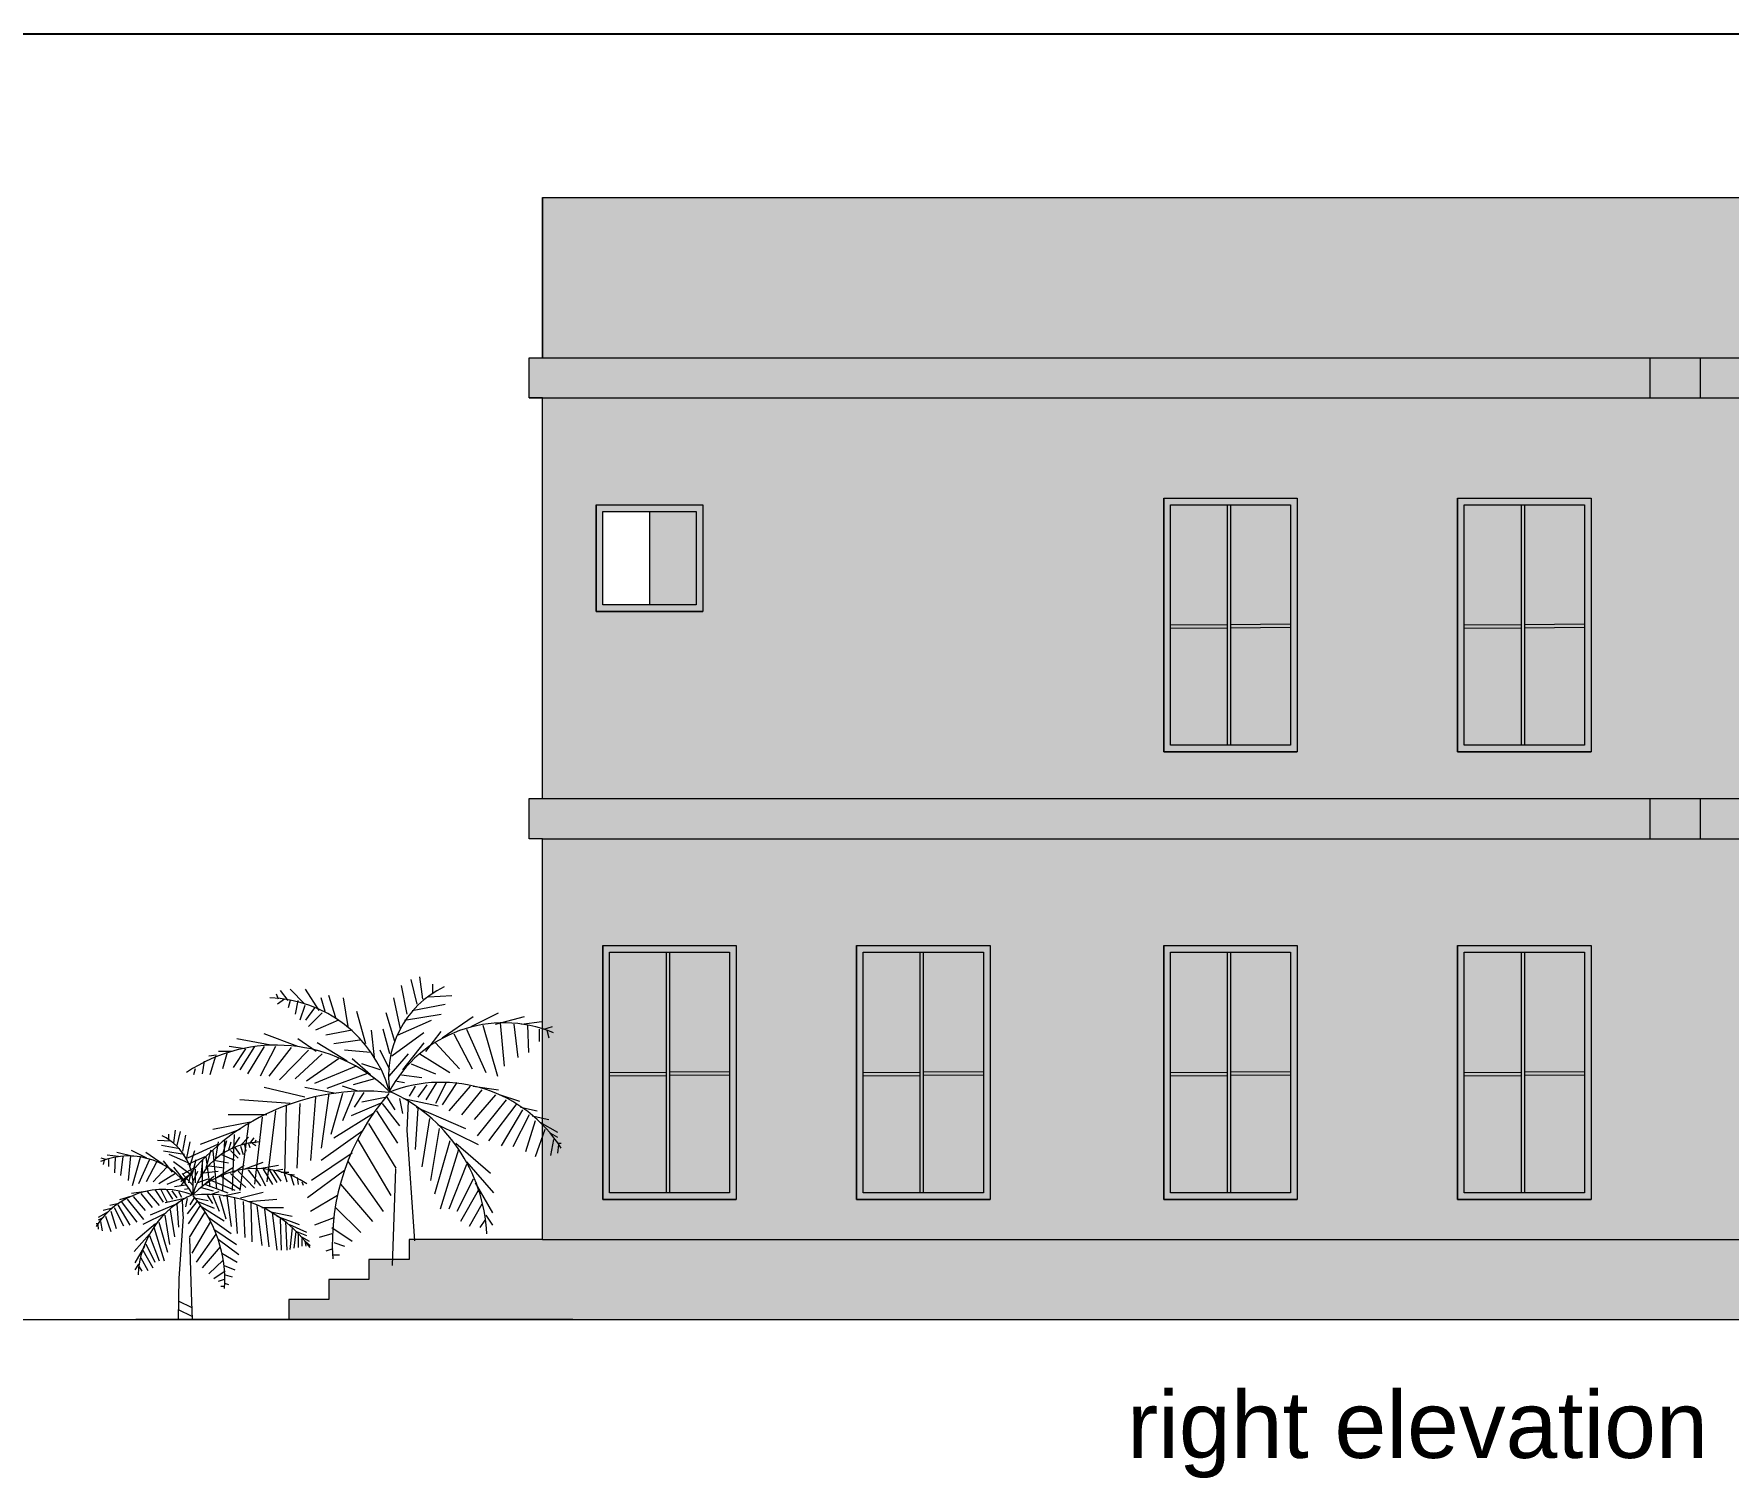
# Model space of a CAD drawing. Header units: inches. Extents: x -179 to 300, y 123 to 718.
# Drawn here: x 222.36 to 264.57, y 433.9 to 469.87 of the extents above; entities that cross this region are included whole.
import ezdxf

# ---------------------------------------------------------------- set-up
doc = ezdxf.new("R2010")
doc.units = ezdxf.units.IN
doc.header["$MEASUREMENT"] = 0
doc.layers.add('BN', color=1, linetype='Continuous')
doc.styles.get("Standard").update_dxf_attribs({"font": 'arial.ttf'})

msp = doc.modelspace()

# ---------------------------------------------------------------- hatches: boundary and pattern name
at = {"lineweight": 0, "true_color": 0xcecce6}
h = msp.add_hatch(color=254, dxfattribs=at)
h.dxf.hatch_style = 1
h.paths.add_polyline_path([(235.03753, 460.80732), (235.03753, 450.82387), (282.95806, 450.82387), (282.95806, 460.80732)])
h.paths.add_polyline_path([(250.51187, 458.31146), (253.83968, 458.31146), (253.83968, 451.98861), (250.51187, 451.98861)], flags=16)
h.paths.add_polyline_path([(250.67826, 458.14506), (253.67329, 458.14506), (253.67329, 452.155), (250.67826, 452.155)], flags=0)
h.paths.add_polyline_path([(239.03091, 455.48281), (236.36865, 455.48281), (236.36865, 458.14506), (239.03091, 458.14506)], flags=16)
h.paths.add_polyline_path([(238.86452, 455.6492), (236.53504, 455.6492), (236.53504, 457.97867), (238.86452, 457.97867)], flags=0)
h.paths.add_polyline_path([(257.83306, 458.31146), (261.16087, 458.31146), (261.16087, 451.98861), (257.83306, 451.98861)], flags=16)
h.paths.add_polyline_path([(257.99945, 458.14506), (260.99448, 458.14506), (260.99448, 452.155), (257.99945, 452.155)], flags=0)
h.paths.add_polyline_path([(265.22843, 458.14506), (267.89069, 458.14506), (267.89069, 455.48281), (265.22843, 455.48281)], flags=16)
h.paths.add_polyline_path([(265.39482, 457.97867), (267.72429, 457.97867), (267.72429, 455.6492), (265.39482, 455.6492)], flags=0)
h.paths.add_polyline_path([(277.79995, 458.31146), (281.12776, 458.31146), (281.12776, 451.98861), (277.79995, 451.98861)], flags=16)
h.paths.add_polyline_path([(277.96634, 458.14506), (280.96137, 458.14506), (280.96137, 452.155), (277.96634, 452.155)], flags=0)
h.paths.add_polyline_path([(235.03753, 465.79904), (235.03753, 461.80566), (282.95806, 461.80566), (282.95806, 465.79904)])
h.paths.add_polyline_path([(235.03753, 449.82553), (235.03753, 439.84208), (282.95806, 439.84208), (282.95806, 449.82553)])
h.paths.add_polyline_path([(246.18571, 447.16328), (246.18571, 440.84043), (242.85789, 440.84043), (242.85789, 447.16328)], flags=16)
h.paths.add_polyline_path([(246.01932, 446.99689), (246.01932, 441.00682), (243.02428, 441.00682), (243.02428, 446.99689)], flags=0)
h.paths.add_polyline_path([(250.51187, 447.16328), (253.83968, 447.16328), (253.83968, 440.84043), (250.51187, 440.84043)], flags=16)
h.paths.add_polyline_path([(250.67826, 446.99689), (253.67329, 446.99689), (253.67329, 441.00682), (250.67826, 441.00682)], flags=0)
h.paths.add_polyline_path([(239.86286, 447.16328), (239.86286, 440.84043), (236.53504, 440.84043), (236.53504, 447.16328)], flags=16)
h.paths.add_polyline_path([(239.69647, 446.99689), (239.69647, 441.00682), (236.70144, 441.00682), (236.70144, 446.99689)], flags=0)
h.paths.add_polyline_path([(257.83306, 447.16328), (261.16087, 447.16328), (261.16087, 440.84043), (257.83306, 440.84043)], flags=16)
h.paths.add_polyline_path([(257.99945, 446.99689), (260.99448, 446.99689), (260.99448, 441.00682), (257.99945, 441.00682)], flags=0)
h.paths.add_polyline_path([(265.22843, 447.16328), (267.89069, 447.16328), (267.89069, 444.50102), (265.22843, 444.50102)], flags=16)
h.paths.add_polyline_path([(265.39482, 446.99689), (267.72429, 446.99689), (267.72429, 444.66742), (265.39482, 444.66742)], flags=0)
h.paths.add_polyline_path([(277.79995, 447.16328), (281.12776, 447.16328), (281.12776, 440.84043), (277.79995, 440.84043)], flags=16)
h.paths.add_polyline_path([(277.96634, 446.99689), (280.96137, 446.99689), (280.96137, 441.00682), (277.96634, 441.00682)], flags=0)
at = {"lineweight": 0}
h = msp.add_hatch(dxfattribs=at)
h.set_pattern_fill('AR-B816C', color=34, scale=3.327815)
h.set_pattern_definition([(0, (663.195, -138.383), (26.6225, 26.6225), [51.9971, -1.248]), (0, (636.573, -137.136), (26.6225, 26.6225), [51.9971, -1.248]), (90, (663.195, -138.383), (-26.6225, 26.6225), [-27.8704, 25.3746]), (90, (661.947, -138.383), (-26.6225, 26.6225), [-27.8704, 25.3746])])
h.paths.add_polyline_path([(234.70475, 461.80566), (234.70475, 460.80732), (235.03753, 460.80732), (283.29084, 460.80732), (283.29084, 461.80566)])
h.paths.add_polyline_path([(283.29084, 449.82553), (283.29084, 450.82387), (234.70475, 450.82387), (234.70475, 449.82553), (235.03753, 449.82553)])
h = msp.add_hatch(dxfattribs=at)
h.set_pattern_fill('AR-B816C', color=34, scale=0.029285)
h.set_pattern_definition([(0, (663.19505, -138.38347), (0.23427816, 0.23427816), [0.45757453, -0.01098179]), (0, (662.96077, -138.37249), (0.23427816, 0.23427816), [0.45757453, -0.01098179]), (90, (663.19505, -138.38347), (-0.23427816, 0.23427816), [-0.24525995, 0.22329637]), (90, (663.18407, -138.38347), (-0.23427816, 0.23427816), [-0.24525995, 0.22329637])])
h.paths.add_polyline_path([(283.29084, 460.80732), (283.29084, 461.80566), (234.70475, 461.80566), (234.70475, 460.80732)])
h.paths.add_polyline_path([(283.29084, 449.82553), (283.29084, 450.82387), (234.70475, 450.82387), (234.70475, 449.82553), (235.03753, 449.82553)])
h = msp.add_hatch(color=34, dxfattribs=at)
h.dxf.hatch_style = 1
h.paths.add_polyline_path([(236.36865, 455.48281), (239.03091, 455.48281), (239.03091, 458.14506), (236.36865, 458.14506)])
h.paths.add_polyline_path([(236.53504, 455.6492), (238.86452, 455.6492), (238.86452, 457.97867), (236.53504, 457.97867)], flags=16)
h = msp.add_hatch(color=34, dxfattribs=at)
h.dxf.hatch_style = 1
h.paths.add_polyline_path([(253.83968, 458.31146), (250.51187, 458.31146), (250.51187, 451.98861), (253.83968, 451.98861)])
h.paths.add_polyline_path([(253.67329, 458.14506), (253.67329, 452.155), (250.67826, 452.155), (250.67826, 458.14506)], flags=16)
h.paths.add_polyline_path([(252.17577, 458.14506), (252.09258, 458.14506), (252.09258, 452.155), (252.17577, 452.155)], flags=0)
h.paths.add_polyline_path([(253.67329, 455.17462), (252.17577, 455.16233), (252.17577, 455.07913), (253.67329, 455.09142)], flags=0)
h.paths.add_polyline_path([(252.09258, 455.16164), (250.67826, 455.15003), (250.67826, 455.06683), (252.09258, 455.07845)], flags=0)
h = msp.add_hatch(color=34, dxfattribs=at)
h.dxf.hatch_style = 1
h.paths.add_polyline_path([(253.67329, 455.17462), (252.17577, 455.16233), (252.17577, 455.07913), (253.67329, 455.09142)])
h.paths.add_polyline_path([(252.17577, 458.14506), (252.09258, 458.14506), (252.09258, 452.155), (252.17577, 452.155)])
h.paths.add_polyline_path([(252.09258, 455.16164), (250.67826, 455.15003), (250.67826, 455.06683), (252.09258, 455.07845)])
h = msp.add_hatch(color=3, dxfattribs=at)
h.dxf.hatch_style = 1
h.set_gradient(color1=(173, 221, 247))
h.paths.add_polyline_path([(252.09258, 458.14506), (250.67826, 458.14506), (250.67826, 455.15003), (252.09258, 455.16164)])
h.paths.add_polyline_path([(253.67329, 458.14506), (252.17577, 458.14506), (252.17577, 455.16233), (253.67329, 455.17462)])
h.paths.add_polyline_path([(252.09258, 455.07845), (250.67826, 455.06683), (250.67826, 452.155), (252.09258, 452.155)])
h.paths.add_polyline_path([(253.67329, 455.09142), (252.17577, 455.07913), (252.17577, 452.155), (253.67329, 452.155)])
h = msp.add_hatch(color=34, dxfattribs=at)
h.dxf.hatch_style = 1
h.paths.add_polyline_path([(261.16087, 458.31146), (257.83306, 458.31146), (257.83306, 451.98861), (261.16087, 451.98861)])
h.paths.add_polyline_path([(260.99448, 458.14506), (260.99448, 452.155), (257.99945, 452.155), (257.99945, 458.14506)], flags=16)
h.paths.add_polyline_path([(259.49697, 458.14506), (259.41377, 458.14506), (259.41377, 452.155), (259.49697, 452.155)], flags=0)
h.paths.add_polyline_path([(260.99448, 455.17462), (259.49697, 455.16233), (259.49697, 455.07913), (260.99448, 455.09142)], flags=0)
h.paths.add_polyline_path([(259.41377, 455.16164), (257.99945, 455.15003), (257.99945, 455.06683), (259.41377, 455.07845)], flags=0)
h = msp.add_hatch(color=34, dxfattribs=at)
h.dxf.hatch_style = 1
h.paths.add_polyline_path([(260.99448, 455.17462), (259.49697, 455.16233), (259.49697, 455.07913), (260.99448, 455.09142)])
h.paths.add_polyline_path([(259.49697, 458.14506), (259.41377, 458.14506), (259.41377, 452.155), (259.49697, 452.155)])
h.paths.add_polyline_path([(259.41377, 455.16164), (257.99945, 455.15003), (257.99945, 455.06683), (259.41377, 455.07845)])
h = msp.add_hatch(color=3, dxfattribs=at)
h.dxf.hatch_style = 1
h.set_gradient(color1=(173, 221, 247))
h.paths.add_polyline_path([(259.41377, 458.14506), (257.99945, 458.14506), (257.99945, 455.15003), (259.41377, 455.16164)])
h.paths.add_polyline_path([(260.99448, 458.14506), (259.49697, 458.14506), (259.49697, 455.16233), (260.99448, 455.17462)])
h.paths.add_polyline_path([(259.41377, 455.07845), (257.99945, 455.06683), (257.99945, 452.155), (259.41377, 452.155)])
h.paths.add_polyline_path([(260.99448, 455.09142), (259.49697, 455.07913), (259.49697, 452.155), (260.99448, 452.155)])
h = msp.add_hatch(color=3, dxfattribs=at)
h.dxf.hatch_style = 1
h.set_gradient(color1=(173, 221, 247))
h.paths.add_polyline_path([(237.69978, 457.97867), (236.53504, 457.97867), (236.53504, 455.6492), (237.69978, 455.6492)], flags=16)
h.paths.add_polyline_path([(238.86452, 457.97867), (236.53504, 457.97867), (236.53504, 455.6492), (238.86452, 455.6492)])
h = msp.add_hatch(color=34, dxfattribs=at)
h.dxf.hatch_style = 1
h.paths.add_polyline_path([(239.86286, 447.16328), (236.53504, 447.16328), (236.53504, 440.84043), (239.86286, 440.84043)])
h.paths.add_polyline_path([(239.69647, 446.99689), (239.69647, 441.00682), (236.70144, 441.00682), (236.70144, 446.99689)], flags=16)
h.paths.add_polyline_path([(238.19895, 446.99689), (238.11576, 446.99689), (238.11576, 441.00682), (238.19895, 441.00682)], flags=0)
h.paths.add_polyline_path([(239.69647, 444.02644), (238.19895, 444.01415), (238.19895, 443.93095), (239.69647, 443.94325)], flags=0)
h.paths.add_polyline_path([(238.11576, 444.01346), (236.70144, 444.00185), (236.70144, 443.91865), (238.11576, 443.93027)], flags=0)
h = msp.add_hatch(color=34, dxfattribs=at)
h.dxf.hatch_style = 1
h.paths.add_polyline_path([(246.18571, 447.16328), (242.85789, 447.16328), (242.85789, 440.84043), (246.18571, 440.84043)])
h.paths.add_polyline_path([(246.01932, 446.99689), (246.01932, 441.00682), (243.02428, 441.00682), (243.02428, 446.99689)], flags=16)
h.paths.add_polyline_path([(244.5218, 446.99689), (244.43861, 446.99689), (244.43861, 441.00682), (244.5218, 441.00682)], flags=0)
h.paths.add_polyline_path([(246.01932, 444.02644), (244.5218, 444.01415), (244.5218, 443.93095), (246.01932, 443.94325)], flags=0)
h.paths.add_polyline_path([(244.43861, 444.01346), (243.02428, 444.00185), (243.02428, 443.91865), (244.43861, 443.93027)], flags=0)
h = msp.add_hatch(color=34, dxfattribs=at)
h.dxf.hatch_style = 1
h.paths.add_polyline_path([(253.83968, 447.16328), (250.51187, 447.16328), (250.51187, 440.84043), (253.83968, 440.84043)])
h.paths.add_polyline_path([(253.67329, 446.99689), (253.67329, 441.00682), (250.67826, 441.00682), (250.67826, 446.99689)], flags=16)
h.paths.add_polyline_path([(252.17577, 446.99689), (252.09258, 446.99689), (252.09258, 441.00682), (252.17577, 441.00682)], flags=0)
h.paths.add_polyline_path([(253.67329, 444.02644), (252.17577, 444.01415), (252.17577, 443.93095), (253.67329, 443.94325)], flags=0)
h.paths.add_polyline_path([(252.09258, 444.01346), (250.67826, 444.00185), (250.67826, 443.91865), (252.09258, 443.93027)], flags=0)
h = msp.add_hatch(color=34, dxfattribs=at)
h.dxf.hatch_style = 1
h.paths.add_polyline_path([(261.16087, 447.16328), (257.83306, 447.16328), (257.83306, 440.84043), (261.16087, 440.84043)])
h.paths.add_polyline_path([(260.99448, 446.99689), (260.99448, 441.00682), (257.99945, 441.00682), (257.99945, 446.99689)], flags=16)
h.paths.add_polyline_path([(259.49697, 446.99689), (259.41377, 446.99689), (259.41377, 441.00682), (259.49697, 441.00682)], flags=0)
h.paths.add_polyline_path([(260.99448, 444.02644), (259.49697, 444.01415), (259.49697, 443.93095), (260.99448, 443.94325)], flags=0)
h.paths.add_polyline_path([(259.41377, 444.01346), (257.99945, 444.00185), (257.99945, 443.91865), (259.41377, 443.93027)], flags=0)
h = msp.add_hatch(color=34, dxfattribs=at)
h.dxf.hatch_style = 1
h.paths.add_polyline_path([(239.69647, 444.02644), (238.19895, 444.01415), (238.19895, 443.93095), (239.69647, 443.94325)])
h.paths.add_polyline_path([(238.19895, 446.99689), (238.11576, 446.99689), (238.11576, 441.00682), (238.19895, 441.00682)])
h.paths.add_polyline_path([(238.11576, 444.01346), (236.70144, 444.00185), (236.70144, 443.91865), (238.11576, 443.93027)])
h = msp.add_hatch(color=3, dxfattribs=at)
h.dxf.hatch_style = 1
h.set_gradient(color1=(173, 221, 247))
h.paths.add_polyline_path([(238.11576, 446.99689), (236.70144, 446.99689), (236.70144, 444.00185), (238.11576, 444.01346)])
h.paths.add_polyline_path([(239.69647, 446.99689), (238.19895, 446.99689), (238.19895, 444.01415), (239.69647, 444.02644)])
h.paths.add_polyline_path([(238.11576, 443.93027), (236.70144, 443.91865), (236.70144, 441.00682), (238.11576, 441.00682)])
h.paths.add_polyline_path([(239.69647, 443.94325), (238.19895, 443.93095), (238.19895, 441.00682), (239.69647, 441.00682)])
h = msp.add_hatch(color=34, dxfattribs=at)
h.dxf.hatch_style = 1
h.paths.add_polyline_path([(246.01932, 444.02644), (244.5218, 444.01415), (244.5218, 443.93095), (246.01932, 443.94325)])
h.paths.add_polyline_path([(244.5218, 446.99689), (244.43861, 446.99689), (244.43861, 441.00682), (244.5218, 441.00682)])
h.paths.add_polyline_path([(244.43861, 444.01346), (243.02428, 444.00185), (243.02428, 443.91865), (244.43861, 443.93027)])
h = msp.add_hatch(color=3, dxfattribs=at)
h.dxf.hatch_style = 1
h.set_gradient(color1=(173, 221, 247))
h.paths.add_polyline_path([(244.43861, 446.99689), (243.02428, 446.99689), (243.02428, 444.00185), (244.43861, 444.01346)])
h.paths.add_polyline_path([(246.01932, 446.99689), (244.5218, 446.99689), (244.5218, 444.01415), (246.01932, 444.02644)])
h.paths.add_polyline_path([(244.43861, 443.93027), (243.02428, 443.91865), (243.02428, 441.00682), (244.43861, 441.00682)])
h.paths.add_polyline_path([(246.01932, 443.94325), (244.5218, 443.93095), (244.5218, 441.00682), (246.01932, 441.00682)])
h = msp.add_hatch(color=34, dxfattribs=at)
h.dxf.hatch_style = 1
h.paths.add_polyline_path([(253.67329, 444.02644), (252.17577, 444.01415), (252.17577, 443.93095), (253.67329, 443.94325)])
h.paths.add_polyline_path([(252.17577, 446.99689), (252.09258, 446.99689), (252.09258, 441.00682), (252.17577, 441.00682)])
h.paths.add_polyline_path([(252.09258, 444.01346), (250.67826, 444.00185), (250.67826, 443.91865), (252.09258, 443.93027)])
h = msp.add_hatch(color=3, dxfattribs=at)
h.dxf.hatch_style = 1
h.set_gradient(color1=(173, 221, 247))
h.paths.add_polyline_path([(252.09258, 446.99689), (250.67826, 446.99689), (250.67826, 444.00185), (252.09258, 444.01346)])
h.paths.add_polyline_path([(253.67329, 446.99689), (252.17577, 446.99689), (252.17577, 444.01415), (253.67329, 444.02644)])
h.paths.add_polyline_path([(252.09258, 443.93027), (250.67826, 443.91865), (250.67826, 441.00682), (252.09258, 441.00682)])
h.paths.add_polyline_path([(253.67329, 443.94325), (252.17577, 443.93095), (252.17577, 441.00682), (253.67329, 441.00682)])
h = msp.add_hatch(color=34, dxfattribs=at)
h.dxf.hatch_style = 1
h.paths.add_polyline_path([(260.99448, 444.02644), (259.49697, 444.01415), (259.49697, 443.93095), (260.99448, 443.94325)])
h.paths.add_polyline_path([(259.49697, 446.99689), (259.41377, 446.99689), (259.41377, 441.00682), (259.49697, 441.00682)])
h.paths.add_polyline_path([(259.41377, 444.01346), (257.99945, 444.00185), (257.99945, 443.91865), (259.41377, 443.93027)])
h = msp.add_hatch(color=3, dxfattribs=at)
h.dxf.hatch_style = 1
h.set_gradient(color1=(173, 221, 247))
h.paths.add_polyline_path([(259.41377, 446.99689), (257.99945, 446.99689), (257.99945, 444.00185), (259.41377, 444.01346)])
h.paths.add_polyline_path([(260.99448, 446.99689), (259.49697, 446.99689), (259.49697, 444.01415), (260.99448, 444.02644)])
h.paths.add_polyline_path([(259.41377, 443.93027), (257.99945, 443.91865), (257.99945, 441.00682), (259.41377, 441.00682)])
h.paths.add_polyline_path([(260.99448, 443.94325), (259.49697, 443.93095), (259.49697, 441.00682), (260.99448, 441.00682)])
at = {"lineweight": 0, "true_color": 0xcecce6}
h = msp.add_hatch(color=254, dxfattribs=at)
h.dxf.hatch_style = 1
h.paths.add_polyline_path([(282.95806, 437.84539), (282.95806, 439.84208), (235.03753, 439.84208), (231.70971, 439.84208), (231.70971, 439.34291), (230.71137, 439.34291), (230.71137, 438.84374), (229.71302, 438.84374), (229.71302, 438.34457), (228.71468, 438.34457), (228.71468, 437.84539)])

# ---------------------------------------------------------------- linework, layer by layer
at = {"color": 240, "true_color": 0xed1f24}
msp.add_line((144.85777, 469.87186), (299.89484, 469.87186), dxfattribs=at)
at = {"color": 40, "lineweight": 0, "true_color": 0xf8d731}
for p, q in [((235.03753, 461.80566), (235.03753, 465.79904)), ((235.03753, 465.79904), (235.03753, 461.80566)), ((235.03753, 450.82387), (235.03753, 460.80732)), ((236.36865, 458.14506), (236.36865, 455.48281)), ((239.03091, 458.14506), (239.03091, 455.48281)), ((250.51187, 458.31146), (250.51187, 451.98861)), ((253.83968, 458.31146), (253.83968, 451.98861)), ((257.83306, 458.31146), (257.83306, 451.98861)), ((261.16087, 458.31146), (261.16087, 451.98861)), ((235.03753, 439.84208), (235.03753, 449.82553)), ((236.53504, 447.16328), (236.53504, 440.84043)), ((239.86286, 447.16328), (239.86286, 440.84043)), ((242.85789, 447.16328), (242.85789, 440.84043)), ((246.18571, 447.16328), (246.18571, 440.84043)), ((250.51187, 447.16328), (250.51187, 440.84043)), ((253.83968, 447.16328), (253.83968, 440.84043)), ((257.83306, 447.16328), (257.83306, 440.84043)), ((261.16087, 447.16328), (261.16087, 440.84043))]:
    msp.add_line(p, q, dxfattribs=at)
at = {"color": 3, "lineweight": 0}
for p, q in [((235.03753, 465.79904), (282.95806, 465.79904)), ((234.70475, 460.80732), (234.70475, 461.80566)), ((234.70475, 461.80566), (283.29084, 461.80566)), ((234.70475, 460.80732), (283.29084, 460.80732)), ((235.03753, 460.80732), (234.70475, 460.80732)), ((235.03753, 460.80732), (283.29084, 460.80732)), ((236.36865, 458.14506), (239.03091, 458.14506)), ((250.51187, 458.31146), (253.83968, 458.31146)), ((257.83306, 458.31146), (261.16087, 458.31146)), ((237.69978, 457.97867), (237.69978, 455.6492)), ((236.36865, 455.48281), (239.03091, 455.48281)), ((250.51187, 451.98861), (253.83968, 451.98861)), ((257.83306, 451.98861), (261.16087, 451.98861)), ((234.70475, 449.82553), (234.70475, 450.82387)), ((234.70475, 450.82387), (283.29084, 450.82387)), ((235.03753, 449.82553), (234.70475, 449.82553)), ((235.03753, 449.82553), (283.29084, 449.82553)), ((235.03753, 449.82553), (283.29084, 449.82553)), ((236.53504, 447.16328), (239.86286, 447.16328)), ((242.85789, 447.16328), (246.18571, 447.16328)), ((250.51187, 447.16328), (253.83968, 447.16328)), ((257.83306, 447.16328), (261.16087, 447.16328)), ((236.53504, 440.84043), (239.86286, 440.84043)), ((242.85789, 440.84043), (246.18571, 440.84043)), ((250.51187, 440.84043), (253.83968, 440.84043)), ((257.83306, 440.84043), (261.16087, 440.84043)), ((235.03753, 439.84208), (231.70971, 439.84208)), ((231.70971, 439.84208), (231.70971, 439.34291)), ((235.03753, 439.84208), (282.95806, 439.84208)), ((231.70971, 439.34291), (230.71137, 439.34291)), ((230.71137, 439.34291), (230.71137, 438.84374)), ((230.71137, 438.84374), (229.71302, 438.84374)), ((229.71302, 438.84374), (229.71302, 438.34457)), ((229.71302, 438.34457), (228.71468, 438.34457)), ((228.71468, 438.34457), (228.71468, 437.84539)), ((144.85777, 437.84539), (299.89484, 437.84539))]:
    msp.add_line(p, q, dxfattribs=at)
at = {"color": 18, "lineweight": 0, "true_color": 0x000000}
for p, q in [((252.09258, 458.14506), (252.09258, 452.155)), ((252.17577, 458.14506), (252.17577, 452.155)), ((259.41377, 458.14506), (259.41377, 452.155)), ((259.49697, 458.14506), (259.49697, 452.155)), ((250.67826, 455.15003), (252.09258, 455.16164)), ((250.67894, 455.06684), (252.09258, 455.07845)), ((252.17577, 455.16233), (253.67329, 455.17462)), ((252.17577, 455.07913), (253.67397, 455.09143)), ((257.99945, 455.15003), (259.41377, 455.16164)), ((258.00013, 455.06684), (259.41377, 455.07845)), ((259.49697, 455.16233), (260.99448, 455.17462)), ((259.49697, 455.07913), (260.99517, 455.09143)), ((238.11576, 446.99689), (238.11576, 441.00682)), ((238.19895, 446.99689), (238.19895, 441.00682)), ((244.43861, 446.99689), (244.43861, 441.00682)), ((244.5218, 446.99689), (244.5218, 441.00682)), ((252.09258, 446.99689), (252.09258, 441.00682)), ((252.17577, 446.99689), (252.17577, 441.00682)), ((259.41377, 446.99689), (259.41377, 441.00682)), ((259.49697, 446.99689), (259.49697, 441.00682)), ((236.70144, 444.00185), (238.11576, 444.01346)), ((236.70212, 443.91866), (238.11576, 443.93027)), ((238.19895, 444.01415), (239.69647, 444.02644)), ((238.19895, 443.93095), (239.69715, 443.94325)), ((243.02428, 444.00185), (244.43861, 444.01346)), ((243.02497, 443.91866), (244.43861, 443.93027)), ((244.5218, 444.01415), (246.01932, 444.02644)), ((244.5218, 443.93095), (246.02, 443.94325)), ((250.67826, 444.00185), (252.09258, 444.01346)), ((250.67894, 443.91866), (252.09258, 443.93027)), ((252.17577, 444.01415), (253.67329, 444.02644)), ((252.17577, 443.93095), (253.67397, 443.94325)), ((257.99945, 444.00185), (259.41377, 444.01346)), ((258.00013, 443.91866), (259.41377, 443.93027)), ((259.49697, 444.01415), (260.99448, 444.02644)), ((259.49697, 443.93095), (260.99517, 443.94325))]:
    msp.add_line(p, q, dxfattribs=at)
at = {"color": 3, "lineweight": 0}
for points in [[(236.36865, 458.14506), (239.03091, 458.14506), (239.03091, 455.48281), (236.36865, 455.48281)], [(236.53504, 457.97867), (238.86452, 457.97867), (238.86452, 455.6492), (236.53504, 455.6492)]]:
    msp.add_lwpolyline(points, close=True, dxfattribs=at)
at = {"color": 34, "lineweight": 0}
for points in [[(250.51187, 458.31146), (253.83968, 458.31146), (253.83968, 451.98861), (250.51187, 451.98861)], [(250.67826, 458.14506), (253.67329, 458.14506), (253.67329, 452.155), (250.67826, 452.155)], [(257.83306, 458.31146), (261.16087, 458.31146), (261.16087, 451.98861), (257.83306, 451.98861)], [(257.99945, 458.14506), (260.99448, 458.14506), (260.99448, 452.155), (257.99945, 452.155)], [(236.53504, 447.16328), (239.86286, 447.16328), (239.86286, 440.84043), (236.53504, 440.84043)], [(242.85789, 447.16328), (246.18571, 447.16328), (246.18571, 440.84043), (242.85789, 440.84043)], [(250.51187, 447.16328), (253.83968, 447.16328), (253.83968, 440.84043), (250.51187, 440.84043)], [(257.83306, 447.16328), (261.16087, 447.16328), (261.16087, 440.84043), (257.83306, 440.84043)], [(236.70144, 446.99689), (239.69647, 446.99689), (239.69647, 441.00682), (236.70144, 441.00682)], [(243.02428, 446.99689), (246.01932, 446.99689), (246.01932, 441.00682), (243.02428, 441.00682)], [(250.67826, 446.99689), (253.67329, 446.99689), (253.67329, 441.00682), (250.67826, 441.00682)], [(257.99945, 446.99689), (260.99448, 446.99689), (260.99448, 441.00682), (257.99945, 441.00682)]]:
    msp.add_lwpolyline(points, close=True, dxfattribs=at)
at = {"layer": 'BN', "color": 3, "lineweight": 0}
for p, q in [((231.66731, 445.45565), (231.52267, 446.16697)), ((231.90853, 445.70312), (231.76377, 446.32159)), ((232.05329, 445.82679), (231.98091, 446.38336)), ((232.29452, 446.1978), (232.29452, 445.9814)), ((228.45913, 445.82679), (228.41096, 445.95046)), ((228.60389, 445.82679), (228.43504, 445.70312)), ((228.70035, 445.79584), (228.50742, 446.04318)), ((228.74865, 445.79584), (228.70035, 445.61027)), ((229.11042, 445.70312), (228.74865, 446.07413)), ((228.94158, 445.79584), (228.8692, 445.45565)), ((229.4722, 445.5485), (229.13451, 446.07413)), ((229.61696, 445.51755), (229.52049, 445.85773)), ((229.88239, 445.36293), (229.71355, 445.91951)), ((230.19587, 445.14641), (230.07532, 445.85773)), ((231.49846, 445.08452), (231.32962, 445.85773)), ((232.19805, 445.88856), (232.77697, 445.91951)), ((229.11042, 445.67217), (228.98987, 445.30103)), ((229.35165, 445.61027), (229.13451, 445.30103)), ((229.54458, 445.4866), (229.20689, 445.14641)), ((230.63015, 444.71351), (230.41301, 445.51755)), ((231.35383, 444.77528), (231.13669, 445.4866)), ((231.59493, 445.30103), (232.51166, 445.45565)), ((231.78798, 445.5485), (232.60812, 445.70312)), ((232.53574, 444.86813), (233.30759, 445.39388)), ((233.25942, 445.14641), (233.9348, 445.4866)), ((233.86242, 445.20831), (234.58609, 445.39388)), ((228.94158, 444.65161), (228.09735, 444.96085)), ((229.95465, 445.30103), (229.37573, 445.05369)), ((230.29234, 445.05369), (229.64104, 444.9299)), ((230.84717, 444.37332), (230.77479, 445.05369)), ((231.23315, 444.46604), (231.06431, 445.08452)), ((232.07738, 444.9918), (231.28145, 444.40427)), ((231.42608, 444.9299), (232.27043, 445.30103)), ((232.12567, 444.52794), (232.51166, 445.02274)), ((232.82526, 444.96085), (233.2835, 444.09503)), ((233.13874, 445.08452), (233.62119, 444.00219)), ((233.54881, 445.17736), (233.91071, 443.90947)), ((233.98309, 445.23914), (234.07956, 444.15681)), ((234.32078, 445.20831), (234.41725, 444.37332)), ((234.51371, 445.20831), (235.02025, 445.27008)), ((234.65847, 445.17736), (234.68256, 444.49699)), ((234.94799, 445.08452), (234.94799, 444.77528)), ((235.06854, 445.08452), (235.28568, 445.14641)), ((235.14092, 445.05369), (235.18909, 444.86813)), ((227.3013, 444.52794), (226.96361, 444.52794)), ((227.18062, 444.49699), (227.06007, 444.09503)), ((227.6149, 444.58984), (227.22892, 444.65161)), ((227.63899, 444.58984), (227.32538, 444.12598)), ((228.2662, 444.68256), (227.42185, 444.83718)), ((227.85613, 444.65161), (227.49423, 444.06408)), ((228.09735, 444.65161), (227.68728, 443.97124)), ((228.38675, 444.65161), (228.00076, 443.90947)), ((228.77273, 444.62066), (228.2179, 443.90947)), ((229.20689, 444.55889), (228.48321, 443.81662)), ((229.39994, 444.52794), (228.94158, 444.83718)), ((230.17179, 444.2806), (229.42403, 444.74446)), ((230.48539, 444.80623), (229.8341, 444.71351)), ((230.7507, 444.49699), (230.09941, 444.55889)), ((231.23315, 444.06408), (230.99193, 444.55889)), ((232.07738, 444.74446), (231.54676, 444.06408)), ((232.3669, 444.74446), (232.9699, 444.09503)), ((226.38469, 444.09503), (226.3364, 443.94041)), ((226.60171, 444.2806), (226.55354, 443.97124)), ((226.91531, 444.43522), (226.72238, 444.40427)), ((226.89123, 444.40427), (226.74647, 443.94041)), ((229.54458, 444.46604), (228.8692, 443.84757)), ((229.95465, 444.34237), (229.15872, 443.7858)), ((230.38893, 444.15681), (229.35165, 443.7239)), ((230.7507, 443.94041), (230.29234, 444.34237)), ((230.99193, 444.06408), (230.53369, 444.2187)), ((231.69152, 444.46604), (231.20907, 443.90947)), ((231.76377, 444.2187), (232.3669, 443.97124)), ((231.98091, 444.46604), (232.72867, 444.00219)), ((229.11042, 443.38371), (228.09735, 443.63118)), ((229.88239, 443.47656), (229.11042, 443.63118)), ((230.65424, 443.97124), (229.66525, 443.60023)), ((230.4371, 443.53833), (230.05124, 443.662)), ((230.84717, 443.84757), (230.31655, 443.69295)), ((231.402, 443.7858), (231.59493, 443.75485)), ((231.52267, 443.94041), (232.02921, 443.87852)), ((231.86036, 443.662), (231.7156, 443.41466)), ((232.14976, 443.69295), (231.93262, 443.38371)), ((232.39098, 443.75485), (232.12567, 443.32194)), ((232.63221, 443.75485), (232.3669, 443.22909)), ((232.89752, 443.75485), (232.53574, 443.19815)), ((233.23521, 443.662), (232.70459, 443.04353)), ((233.30759, 443.662), (233.9348, 443.56928)), ((228.74865, 443.22909), (227.49423, 443.32194)), ((228.98987, 443.22909), (228.91749, 441.62101)), ((229.37573, 443.38371), (229.25518, 441.80658)), ((229.71355, 443.47656), (229.52049, 442.11582)), ((230.05124, 443.47656), (229.76172, 442.456)), ((230.34063, 443.50738), (230.05124, 442.79619)), ((230.99193, 443.22909), (230.26825, 442.91986)), ((230.58186, 443.50738), (230.34063, 443.13637)), ((231.16077, 443.38371), (230.53369, 443.26004)), ((231.04022, 443.22909), (231.47438, 442.67252)), ((231.16077, 443.38371), (231.35383, 443.07448)), ((231.47438, 443.35276), (231.54676, 442.98175)), ((231.57084, 443.35276), (232.43928, 443.16732)), ((231.69152, 443.29099), (231.65508, 442.56807)), ((233.52473, 443.56928), (233.01819, 442.95081)), ((233.86242, 443.44561), (233.3318, 442.82714)), ((234.12785, 443.32194), (233.40405, 442.42505)), ((234.39316, 443.22909), (233.69357, 442.30138)), ((233.98309, 443.44561), (234.46554, 443.29099)), ((228.16961, 442.95081), (227.20483, 442.95081)), ((228.04906, 442.88891), (227.85613, 441.21905)), ((228.38675, 443.04353), (228.16961, 441.28082)), ((228.65206, 443.16732), (228.60389, 441.43544)), ((230.82308, 442.98175), (229.8341, 442.36328)), ((230.89546, 443.04353), (231.42608, 442.23949)), ((231.93262, 443.10542), (231.86036, 442.08487)), ((231.88445, 443.13637), (233.11466, 442.61062)), ((232.22214, 442.85796), (232.02921, 441.65196)), ((234.5378, 443.07448), (234.00718, 442.17771)), ((234.70664, 442.95081), (234.2967, 442.14676)), ((234.48963, 443.13637), (234.8997, 443.04353)), ((234.8514, 442.79619), (234.61018, 442.02309)), ((234.77902, 442.91986), (235.18909, 442.82714)), ((225.71829, 442.46198), (225.71829, 442.34026)), ((225.85398, 442.25329), (225.89469, 442.56637)), ((225.93541, 442.18373), (226.01683, 442.53162)), ((226.07109, 442.04453), (226.15245, 442.44465)), ((227.49423, 442.57967), (226.50524, 442.20854)), ((227.75966, 442.76524), (226.81885, 442.57967)), ((227.34947, 442.456), (227.3013, 441.06443)), ((227.30584, 442.09675), (227.49579, 442.39242)), ((227.71137, 442.73429), (227.49423, 441.06443)), ((227.50934, 442.18373), (227.71284, 442.39242)), ((227.74001, 442.23588), (227.84853, 442.37501)), ((230.55777, 442.54872), (229.52049, 441.80658)), ((230.70253, 442.73429), (231.37791, 441.62101)), ((232.46336, 442.61062), (232.24622, 441.31177)), ((232.41507, 442.70334), (233.42826, 442.20854)), ((235.09263, 442.57967), (234.8514, 441.8993)), ((234.97208, 442.76524), (235.40623, 442.5179)), ((235.23739, 442.48695), (235.40623, 442.3941)), ((224.83635, 441.9054), (224.42928, 442.00978)), ((225.17553, 441.87058), (224.79563, 442.06194)), ((225.5826, 441.71405), (225.14844, 442.00978)), ((225.77255, 442.28804), (225.44691, 442.30545)), ((226.00321, 442.09675), (225.54189, 442.18373)), ((226.11181, 441.95756), (225.59615, 442.04453)), ((226.20678, 441.74879), (225.73184, 441.95756)), ((226.16607, 441.83577), (226.26105, 442.2707)), ((226.9394, 442.20854), (226.19164, 441.86848)), ((226.24743, 441.66182), (226.36957, 442.06194)), ((226.65449, 441.62707), (226.77664, 442.07935)), ((226.81885, 442.05392), (226.91531, 441.09526)), ((226.89878, 441.87058), (226.96659, 442.2707)), ((227.03447, 441.95756), (227.36011, 441.81843)), ((227.10837, 442.33233), (227.06007, 441.06443)), ((227.07511, 441.99237), (227.17008, 442.30545)), ((227.22442, 442.07935), (227.27868, 442.2707)), ((227.26513, 442.06194), (227.45508, 441.87058)), ((227.37365, 442.1315), (227.49579, 441.95756)), ((227.50934, 442.16632), (227.57715, 441.95756)), ((227.60432, 442.23588), (227.64503, 442.04453)), ((227.71284, 442.23588), (227.74001, 442.1315)), ((227.79427, 442.25329), (227.88924, 442.18373)), ((227.8757, 442.25329), (227.90279, 442.32286)), ((230.29234, 441.99215), (229.27927, 441.31177)), ((230.4371, 442.33233), (231.25724, 440.94064)), ((232.72867, 442.30138), (232.34281, 440.97159)), ((232.94581, 442.08487), (232.48745, 440.60058)), ((232.87343, 442.23949), (233.74187, 441.49734)), ((235.30977, 442.33233), (235.23739, 441.93025)), ((235.43032, 442.20854), (235.40623, 441.99215)), ((235.43032, 442.23949), (235.5027, 442.23949)), ((224.1579, 441.83577), (224.03576, 441.87058)), ((224.11719, 441.81843), (224.09009, 441.71405)), ((224.46999, 441.9054), (224.18507, 441.94015)), ((224.22571, 441.83577), (224.22571, 441.66182)), ((224.38856, 441.88799), (224.37502, 441.50528)), ((224.57851, 441.9054), (224.52425, 441.43572)), ((224.76847, 441.92274), (224.7142, 441.31393)), ((225.01275, 441.88799), (224.80918, 441.1748)), ((225.24341, 441.83577), (224.97203, 441.22695)), ((225.41974, 441.7662), (225.16198, 441.27918)), ((225.67758, 441.64448), (225.33839, 441.27918)), ((225.81326, 441.52269), (225.59615, 441.80102)), ((225.84043, 441.78361), (226.28814, 441.45313)), ((225.84043, 441.64448), (226.1389, 441.26177)), ((226.40878, 441.65196), (226.07109, 441.46639)), ((226.62592, 441.8993), (226.19164, 441.71386)), ((226.31531, 441.48787), (226.41028, 441.83577)), ((226.31531, 441.26177), (226.451, 441.5401)), ((226.38469, 441.59006), (226.38469, 441.24988)), ((226.53242, 441.43572), (226.57314, 441.81843)), ((226.55354, 441.80658), (226.55354, 441.1881)), ((226.58668, 441.50528), (226.95304, 441.5401)), ((226.65, 441.8993), (226.74647, 441.15715)), ((226.73592, 441.67923), (227.10228, 441.62707)), ((226.84451, 441.81843), (227.21087, 441.74879)), ((226.91232, 441.38356), (227.33294, 441.64448)), ((227.34649, 441.52269), (227.60432, 441.69664)), ((227.45508, 441.5401), (227.86215, 441.12257)), ((227.60432, 441.59226), (228.07919, 441.7662)), ((227.69929, 441.57485), (228.01138, 441.1748)), ((227.91641, 441.59226), (228.13353, 441.1748)), ((227.98422, 441.60966), (228.45917, 441.69664)), ((228.07919, 441.59226), (228.30986, 441.20955)), ((228.21488, 441.59226), (228.41845, 441.26177)), ((228.33702, 441.55751), (228.51343, 441.29659)), ((228.35057, 441.55751), (228.56769, 441.59226)), ((228.52697, 441.52269), (228.71693, 441.52269)), ((230.09941, 441.55924), (229.1828, 440.87887)), ((230.19587, 441.77563), (231.06431, 440.53868)), ((233.13874, 441.71386), (232.70459, 440.60058)), ((233.13874, 441.77563), (233.81425, 441.00254)), ((225.89469, 441.48787), (225.47408, 441.22695)), ((226.01683, 441.34874), (225.67758, 441.20955)), ((226.15245, 441.19221), (225.86753, 441.15739)), ((226.21585, 441.43544), (226.02279, 441.28082)), ((226.05748, 441.48787), (226.32885, 441.1748)), ((226.22033, 441.10523), (226.11181, 441.08783)), ((226.26402, 441.46639), (226.21585, 441.24988)), ((226.451, 441.26177), (226.70876, 441.34874)), ((226.53242, 441.13998), (226.8309, 441.05301)), ((226.58668, 441.19221), (226.84451, 441.41831)), ((226.64095, 441.20955), (227.19725, 441.00085)), ((226.79018, 441.31393), (227.37365, 441.07042)), ((227.03447, 441.41831), (227.48218, 441.10523)), ((227.26513, 441.48787), (227.64503, 441.13998)), ((228.59485, 441.50528), (228.66266, 441.27918)), ((228.74409, 441.47054), (228.85261, 441.45313)), ((228.75764, 441.45313), (228.83907, 441.19221)), ((228.92049, 441.38356), (228.94759, 441.20955)), ((229.04257, 441.27918), (229.06973, 441.19221)), ((230.00294, 441.21905), (230.799, 440.29134)), ((233.30759, 441.34272), (232.89752, 440.53868)), ((233.35588, 441.24988), (233.79004, 440.50773)), ((224.48354, 440.73993), (224.25288, 440.68771)), ((224.45644, 440.70512), (224.75492, 440.20069)), ((224.76847, 440.91388), (224.49709, 440.82691)), ((224.5378, 440.79209), (224.93132, 440.27025)), ((224.68704, 440.84432), (225.09418, 440.33982)), ((225.14844, 441.0356), (224.79563, 440.98344)), ((224.83635, 440.91388), (225.13482, 440.56599)), ((225.0263, 440.98344), (225.31122, 440.63555)), ((225.18915, 441.0356), (225.48762, 440.68771)), ((225.94895, 440.73993), (225.25696, 440.4442)), ((225.3791, 441.08783), (225.5826, 440.77468)), ((225.52834, 441.08783), (225.67758, 440.79209)), ((226.12536, 440.86165), (225.63686, 440.75734)), ((225.66403, 441.08783), (225.81326, 440.84432)), ((225.79972, 441.05301), (225.92186, 440.87906)), ((225.92186, 440.72253), (225.9625, 440.14846)), ((225.9625, 441.0356), (226.04393, 440.89647)), ((226.05748, 440.82691), (226.07797, 440.42026)), ((226.17962, 440.86165), (226.1389, 440.65296)), ((226.42383, 440.79209), (226.17962, 440.47902)), ((226.50526, 440.68771), (226.20678, 440.23543)), ((226.35602, 440.87906), (226.24743, 440.70512)), ((226.35602, 440.87906), (226.70876, 440.8095)), ((226.451, 440.79209), (226.85806, 440.61814)), ((226.68166, 440.94863), (226.81735, 440.73993)), ((226.76309, 440.96604), (226.98013, 441.0356)), ((226.81735, 440.94863), (226.98013, 440.54858)), ((226.98013, 440.93129), (227.14299, 440.35723)), ((227.07511, 440.93129), (227.50934, 441.01826)), ((227.17008, 440.93129), (227.27868, 440.16587)), ((227.36011, 440.87906), (227.42791, 439.99192)), ((227.50934, 440.87906), (228.07919, 441.01826)), ((227.57715, 440.79209), (227.61787, 439.88754)), ((227.71284, 440.79209), (228.41845, 440.84432)), ((227.76717, 440.75734), (227.79427, 439.78316)), ((227.91641, 440.68771), (228.03855, 439.69619)), ((229.93056, 440.94064), (229.25518, 440.53868)), ((233.42826, 441.06443), (232.99411, 440.29134)), ((233.52473, 440.72425), (233.21112, 440.16755)), ((224.21216, 440.53117), (223.96795, 440.39204)), ((224.06292, 440.37463), (223.96795, 440.32241)), ((224.02221, 440.28766), (224.06292, 440.06149)), ((224.32075, 440.61814), (224.09009, 440.56599)), ((224.14435, 440.42679), (224.28004, 440.04408)), ((224.28004, 440.54858), (224.41573, 440.11371)), ((224.36147, 440.63555), (224.59206, 440.18328)), ((225.65048, 440.49635), (225.08056, 440.21803)), ((225.47408, 440.27025), (225.69112, 439.52224)), ((225.62331, 440.4442), (225.74545, 439.7136)), ((225.759, 440.58333), (225.86753, 439.90495)), ((226.61378, 440.51376), (226.23388, 439.88754)), ((226.76309, 440.28766), (226.30176, 439.50483)), ((226.54597, 440.65296), (227.10228, 440.30507)), ((226.69521, 440.40938), (227.27868, 439.99192)), ((228.03855, 440.63555), (228.58124, 440.63555)), ((228.10636, 440.60074), (228.21488, 439.66144)), ((228.26914, 440.53117), (228.79835, 440.42679)), ((228.29631, 440.51376), (228.41845, 439.57447)), ((228.41845, 440.42679), (228.97476, 440.21803)), ((228.49988, 440.35723), (228.52697, 439.57447)), ((228.6355, 440.28766), (228.66266, 439.57447)), ((229.8341, 440.38406), (229.35165, 440.19849)), ((229.88239, 440.6314), (230.50948, 440.01293)), ((233.59711, 440.32216), (233.47656, 440.13672)), ((233.62119, 440.44596), (233.79004, 440.19849)), ((223.9544, 440.23543), (223.91369, 440.23543)), ((223.9544, 440.21803), (223.96795, 440.09631)), ((225.24341, 439.97452), (224.86344, 439.53965)), ((225.39265, 440.23543), (224.90415, 439.81798)), ((225.24341, 439.93977), (225.48762, 439.31355)), ((225.35194, 440.14846), (225.60977, 439.31355)), ((226.89878, 439.97452), (226.41028, 439.27873)), ((226.84451, 440.09631), (227.41437, 439.7136)), ((226.95304, 439.8528), (227.46863, 439.47009)), ((228.73054, 440.21803), (229.15116, 440.02674)), ((228.79835, 440.13105), (228.74409, 439.59181)), ((228.89333, 440.04408), (228.83907, 439.62662)), ((228.90688, 440.04408), (229.15116, 439.93977)), ((228.94759, 439.99192), (228.94759, 439.64403)), ((229.02902, 439.90495), (229.21897, 439.80057)), ((229.04257, 439.87013), (229.04257, 439.67878)), ((229.7858, 439.9821), (229.4722, 439.88926)), ((229.7858, 440.13672), (230.29234, 439.79654)), ((225.12127, 439.67878), (224.87706, 439.26132)), ((225.08056, 439.57447), (225.32477, 439.1396)), ((225.14844, 439.73101), (225.3791, 439.27873)), ((227.0073, 439.66144), (226.55952, 439.1396)), ((227.04801, 439.50483), (227.42791, 439.27873)), ((229.11044, 439.80057), (229.13754, 439.67878)), ((229.13754, 439.78316), (229.24613, 439.69619)), ((229.81001, 439.61097), (229.64104, 439.54907)), ((229.81001, 439.45635), (229.97886, 439.45635)), ((229.8341, 439.76559), (230.09941, 439.67274)), ((224.97203, 439.22658), (224.87706, 439.08738)), ((224.98558, 439.15694), (225.05339, 439.05263)), ((225.0263, 439.38311), (225.2027, 439.06997)), ((227.07511, 439.33089), (226.72237, 438.983)), ((227.12944, 439.05263), (226.84451, 438.86128)), ((227.10228, 439.19176), (227.37365, 439.08738)), ((227.10228, 438.84387), (226.95304, 438.79164)), ((227.11582, 438.66992), (227.02085, 438.66992)), ((227.11582, 438.75689), (227.21087, 438.72208)), ((227.12944, 438.96566), (227.30584, 438.91343)), ((225.95829, 438.31796), (226.29762, 438.15061)), ((225.95829, 438.10049), (226.29762, 437.93314))]:
    msp.add_line(p, q, dxfattribs=at)
at = {"layer": 'BN', "lineweight": 0}
msp.add_line((235.78889, 437.8454), (224.90042, 437.8454), dxfattribs=at)
at = {"layer": 'BN', "color": 3, "lineweight": 0}
for points in [[(231.65346, 442.56295), (231.84277, 439.81151)], [(231.37305, 441.60142), (231.28943, 439.19092)], [(226.07889, 440.41738), (225.9724, 438.8697), (225.95801, 437.8454)], [(226.23662, 439.87652), (226.28365, 438.52061), (226.30759, 437.8454)]]:
    msp.add_lwpolyline(points, dxfattribs=at)
for centre, radius, start, end in [((228.16449, 442.68949), 3.16917, 16.118, 88.59681), ((233.65813, 443.92257), 2.4603, 115.88771, 189.715), ((234.07132, 442.0065), 3.23196, 67.4695, 152.32885), ((228.4026, 440.6646), 4.01685, 45.6787, 123.80728), ((232.51403, 440.21422), 3.54239, 32.4678, 111.61689), ((230.63128, 437.8414), 5.69541, 84.17727, 144.01223), ((235.45178, 439.73888), 5.65429, 138.62152, 183.8057), ((229.5623, 439.79753), 4.08717, 2.5867, 66.2408), ((224.95126, 441.18217), 1.38392, 350.285, 64.11229), ((228.04143, 440.48856), 1.78266, 91.40319, 163.882), ((224.71884, 440.10438), 1.81798, 27.67115, 112.5305), ((227.90749, 439.34956), 2.25948, 56.19272, 134.3213), ((225.59481, 439.09622), 1.99259, 68.38311, 147.5322), ((227.25516, 438.86184), 2.29903, 113.7592, 177.4133), ((226.65386, 437.76151), 3.20367, 35.98777, 95.82273), ((223.94233, 438.82885), 3.18054, 356.1943, 41.37848)]:
    msp.add_arc(centre, radius, start, end, dxfattribs=at)

# ---------------------------------------------------------------- texts
at = {"lineweight": 0, "insert": (249.59924, 436.06413), "char_height": 1.6639074, "attachment_point": 1}
msp.add_mtext_dynamic_manual_height_columns('right elevation', width=19.5189355, gutter_width=1, heights=[0], dxfattribs=at)

doc.saveas('drawing.dxf')
